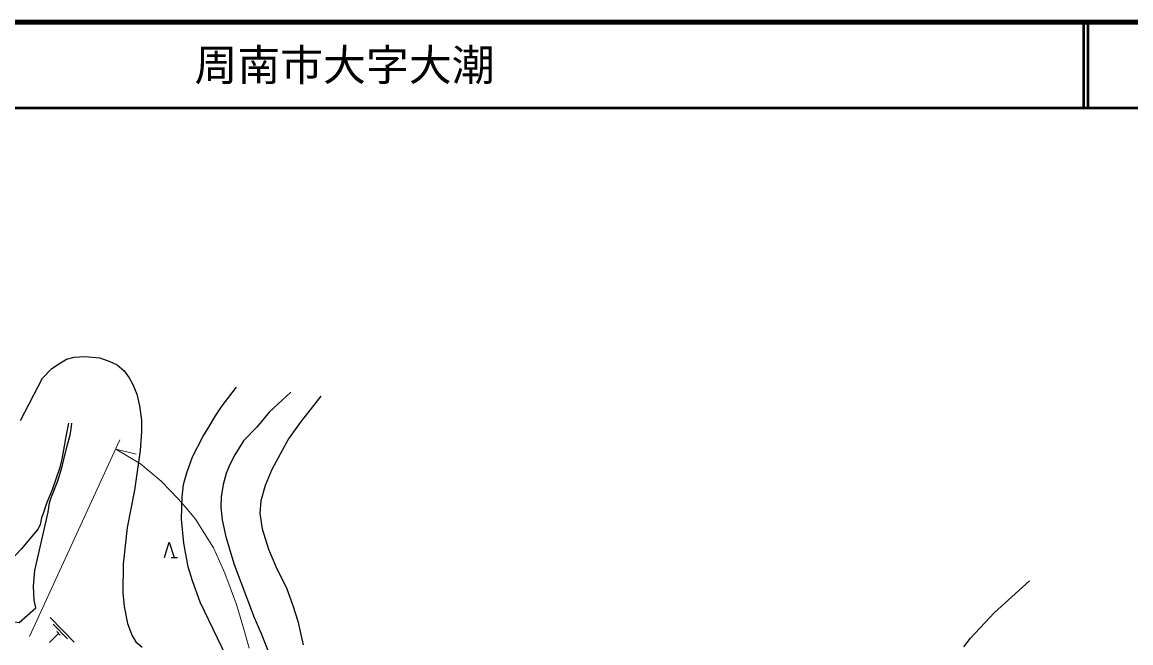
# Model space of a CAD drawing. Units: millimetres at full size, sheet at 1:1000; details may follow other scales. Extents: x 40000 to 680000, y 20000 to 380000.
# Drawn here: x 384916 to 514252, y 307553 to 380000 of the extents above; entities that cross this region are included whole.
import ezdxf
from ezdxf.enums import TextEntityAlignment as Align

# ---------------------------------------------------------------- set-up
doc = ezdxf.new("R2010")
doc.units = ezdxf.units.MM
doc.header["$LTSCALE"] = 1000
for name, color, linetype, lineweight in [('M-BGD', 7, 'Continuous', 25), ('M-STR-HTXT', 7, 'Continuous', 13), ('M-TTL', 2, 'Continuous', 140), ('M-TTL-LINE', 7, 'Continuous', 50)]:
    doc.layers.add(name, color=color, linetype=linetype, lineweight=lineweight)
doc.layers.add('M-TTL-TXT', color=7, linetype='Continuous')
doc.styles.add('ＭＳ ゴシック', font='')
doc.styles.get('ＭＳ ゴシック').set_extended_font_data('MS Gothic')

msp = doc.modelspace()

# ---------------------------------------------------------------- linework, layer by layer
at = {"layer": 'M-BGD'}
for p, q in [((402288, 317521), (403041, 317521)), ((390986, 307644), (388193, 310508)), ((390212, 308008), (388537, 309726)), ((389160, 308657), (388086, 307610)), ((389355, 308457), (388964, 308858))]:
    msp.add_line(p, q, dxfattribs=at)
for points in [[(384724, 333520), (387275, 338436), (388365, 339556), (389267, 340174), (390072, 340660), (390998, 340911), (392215, 340958), (393963, 340830), (395160, 340410), (395987, 339991), (396805, 339301), (397400, 338504), (397814, 337724), (398294, 336588), (398593, 335206), (398830, 333537), (398837, 332237), (398668, 330014), (398030, 325382), (397153, 321001), (396681, 316735), (396661, 313389), (396810, 311778), (397218, 309809), (397732, 308374), (398172, 307656), (398911, 307054)], [(410277, 302756), (405667, 312282), (404806, 314807), (404270, 316439), (403760, 319177), (403492, 321982), (403569, 324538), (403747, 326042), (404117, 327381), (404801, 329254), (405980, 331612), (406616, 332597), (407453, 334062), (408235, 335227), (409913, 337387)], [(416241, 336831), (413726, 334497), (412286, 332730), (410744, 331125), (409716, 329507), (409088, 328295), (408696, 327324), (408380, 326054), (408123, 324614), (408109, 323407), (408257, 321896), (408663, 319936), (409654, 316697), (411963, 310530), (412802, 308640), (414547, 304191)], [(419775, 336362), (417336, 333260), (415977, 331346), (414058, 327776), (413283, 325903), (412770, 324128), (412645, 322657), (412909, 320863), (413672, 318486), (414504, 316460), (415796, 313861), (416503, 311913), (417072, 310096), (417697, 307308)], [(390324, 333199), (389984, 331445), (389799, 330491), (389541, 329008), (389295, 328026), (388434, 325431), (387802, 323950), (387381, 322646), (387158, 322128), (387026, 321370), (386784, 320852), (384794, 318483), (382873, 316421), (381788, 315130), (381179, 314018), (380872, 312947), (380937, 312403), (381500, 310409)], [(381500, 310409), (384554, 309943), (386521, 311650), (386324, 312539), (386238, 314181), (386381, 316011), (387952, 322797), (388091, 323883), (388258, 324418), (389059, 326444), (389555, 327973), (389785, 328952), (390177, 330551), (390511, 331777), (390632, 332520), (390707, 333186)], [(401501, 317521), (402083, 319303), (402666, 317521)], [(494756, 307083), (495551, 308103), (498306, 311061), (502413, 314771)]]:
    msp.add_lwpolyline(points, dxfattribs=at)
at = {"layer": 'M-STR-HTXT'}
for p, q in [((396320, 331235), (385753, 308294)), ((395832, 330176), (398217, 329593))]:
    msp.add_line(p, q, dxfattribs=at)
msp.add_lwpolyline([(395832, 330176), (398711, 328442), (401142, 326429), (403159, 324322), (404202, 323123), (405141, 321993), (407234, 318623), (407921, 317104), (408574, 315703), (409926, 312010), (410792, 309167), (411417, 306917)], dxfattribs=at)
at = {"layer": 'M-TTL'}
msp.add_line((680000, 380000), (40000, 380000), dxfattribs=at)
at = {"layer": 'M-TTL-LINE'}
for p, q in [((508747, 380000), (508747, 370000)), ((509247, 380000), (509247, 370000)), ((40000, 370000), (680000, 370000))]:
    msp.add_line(p, q, dxfattribs=at)

# ---------------------------------------------------------------- texts
at = {"layer": 'M-TTL-TXT', "style": 'ＭＳ ゴシック'}
msp.add_text('周南市大字大潮', height=3666, dxfattribs=at).set_placement((405024, 375000), align=Align.MIDDLE_LEFT)

doc.saveas('drawing.dxf')
